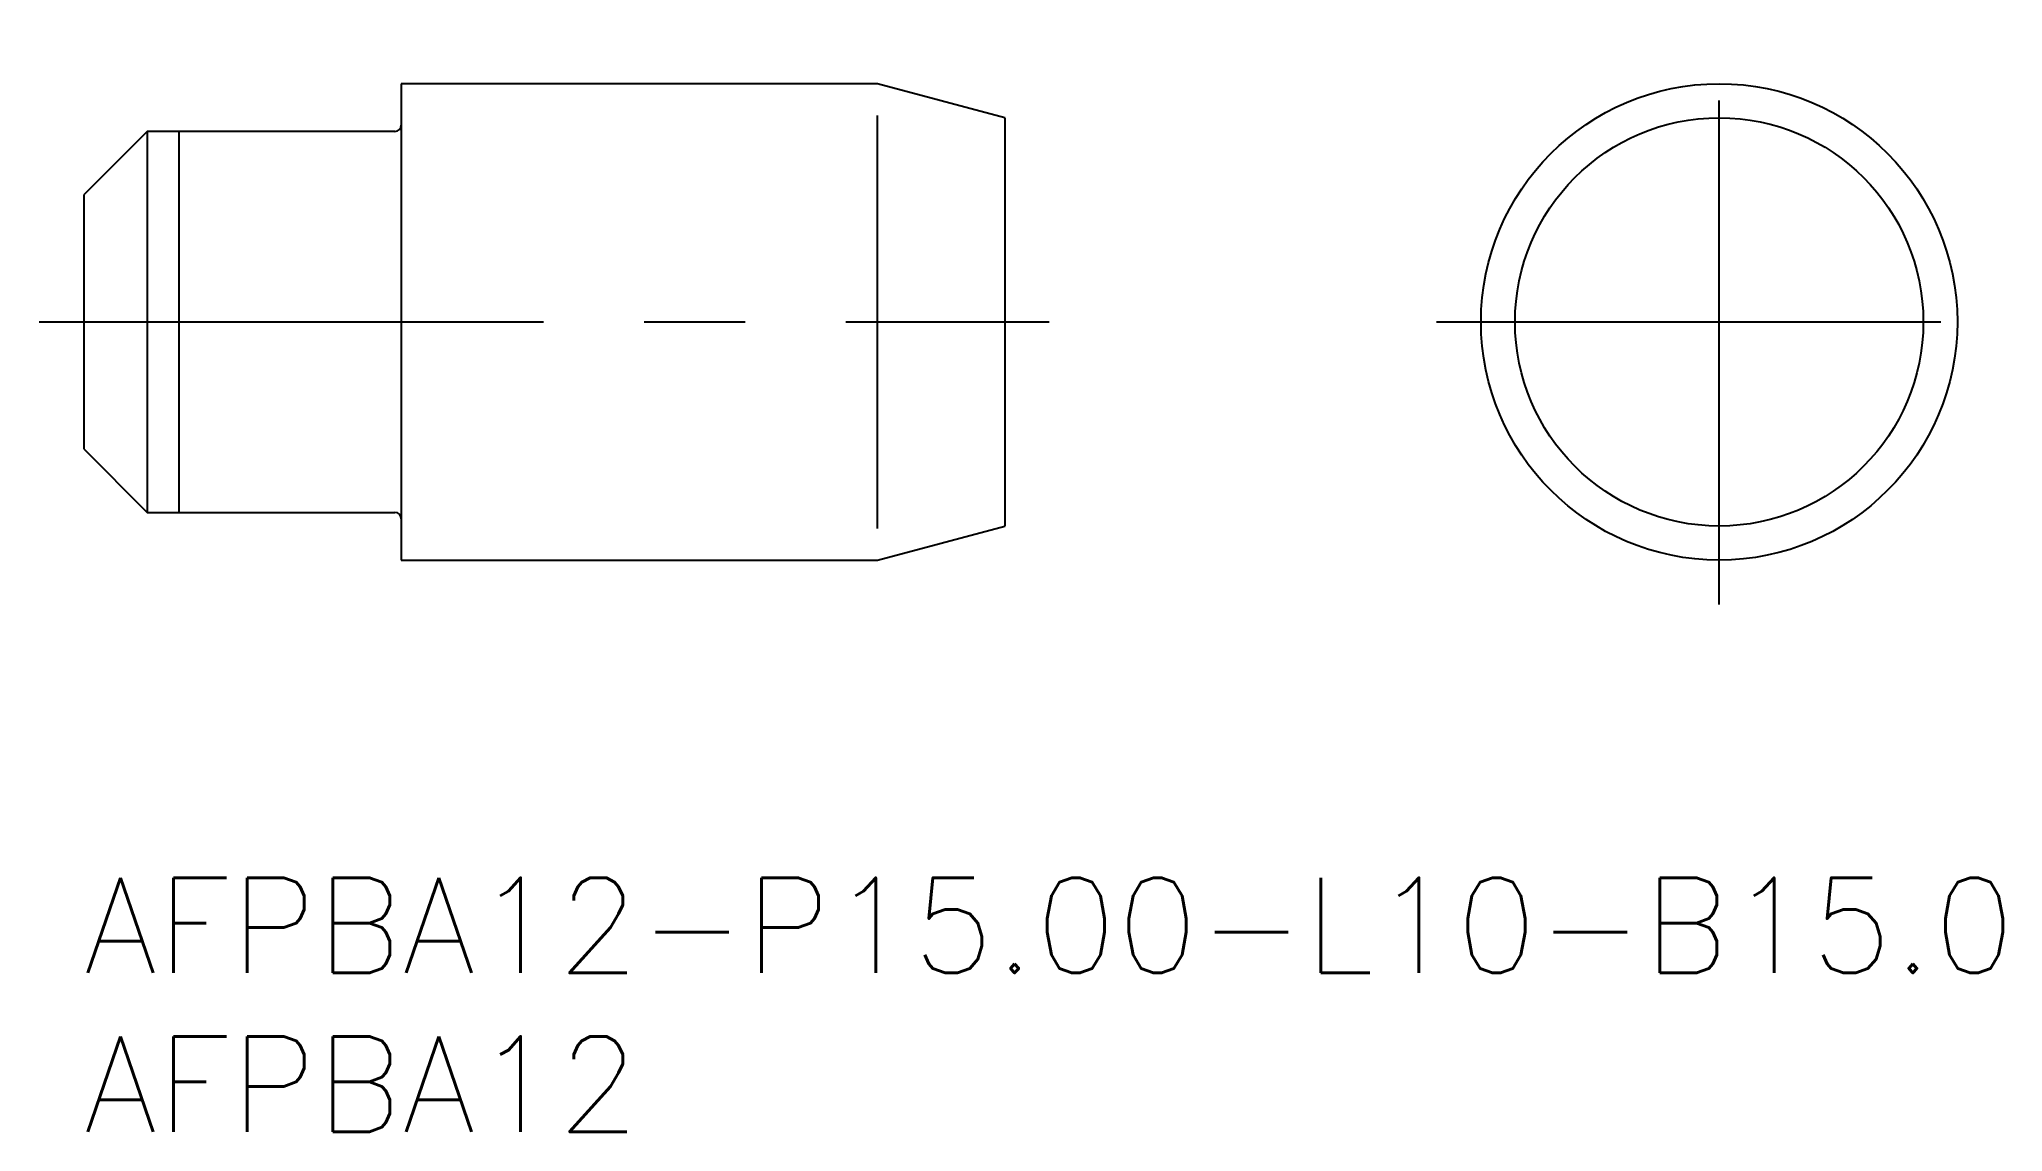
# Model space of a CAD drawing. Extents: x -1.4 to 60.4, y -8 to 26.4.
import ezdxf

# ---------------------------------------------------------------- set-up
doc = ezdxf.new("R2010")
doc.units = 0
doc.header["$LTSCALE"] = 0.5
doc.linetypes.add('CENTER', pattern=[50.8, 31.75, -6.35, 6.35, -6.35])
for name, color, linetype in [('MSM_CENTER', 1, 'CENTER'), ('MSM_CONTINUOUS', 7, 'CONTINUOUS'), ('MSM_NARROW', 5, 'CONTINUOUS'), ('MSM_PART_NUMBER', 7, 'CONTINUOUS')]:
    doc.layers.add(name, color=color, linetype=linetype)
doc.styles.get("Standard").update_dxf_attribs({"font": 'txt.shx', "height": 1, "bigfont": 'bigfont.shx'})

# ---------------------------------------------------------------- blocks, each defined once
blk = doc.blocks.new('*U13')
at = {"layer": 'MSM_PART_NUMBER'}
blk.add_text('AFPBA12-P15.00-L10-B15.0', height=3, dxfattribs=at).set_placement((0, -3))
blk = doc.blocks.new('*U14')
at = {"layer": 'MSM_PART_NUMBER'}
blk.add_text('AFPBA12', height=3, dxfattribs=at).set_placement((0, -8))

msp = doc.modelspace()

# ---------------------------------------------------------------- linework, layer by layer
at = {"layer": 'MSM_CENTER'}
for p, q in [((51.5, 8.6), (51.5, 26.4)), ((-1.4, 17.5), (30.4, 17.5)), ((42.6, 17.5), (60.4, 17.5))]:
    msp.add_line(p, q, dxfattribs=at)
at = {"layer": 'MSM_CONTINUOUS'}
for p, q in [((25, 25), (10, 25)), ((10, 25), (10, 10)), ((29, 23.928), (25, 25)), ((2, 23.5), (0, 21.5)), ((9.8, 23.5), (2, 23.5)), ((2, 23.5), (2, 11.5)), ((29, 23.928), (29, 11.072)), ((0, 21.5), (0, 13.5)), ((0, 13.5), (2, 11.5)), ((2, 11.5), (9.8, 11.5)), ((25, 10), (29, 11.072)), ((10, 10), (25, 10))]:
    msp.add_line(p, q, dxfattribs=at)
for radius in [7.5, 6.428]:
    msp.add_circle((51.5, 17.5), radius, dxfattribs=at)
for centre, start, end in [((9.8, 23.7), 270, 0), ((9.8, 11.3), 0, 90)]:
    msp.add_arc(centre, 0.2, start, end, dxfattribs=at)
at = {"layer": 'MSM_NARROW'}
for p, q in [((3, 23.5), (3, 11.5)), ((25, 11), (25, 24))]:
    msp.add_line(p, q, dxfattribs=at)

# ---------------------------------------------------------------- block references
at = {"layer": 'MSM_CONTINUOUS'}
for name in ['*U13', '*U14']:
    msp.add_blockref(name, (0, 0), dxfattribs=at)

doc.saveas('drawing.dxf')
